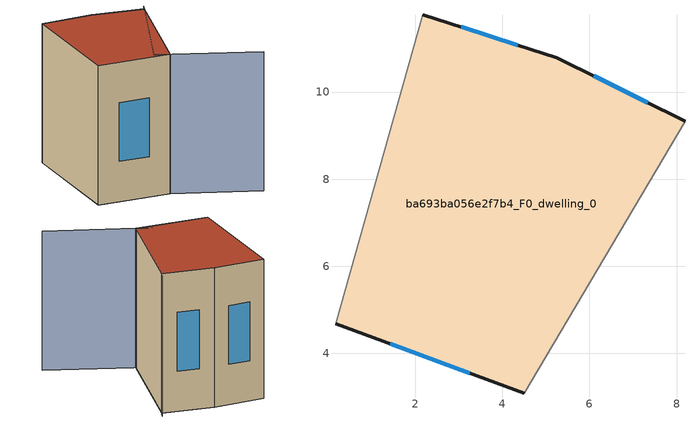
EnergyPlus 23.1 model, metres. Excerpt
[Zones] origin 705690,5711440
ba693ba056e2f7b4_F0_dwelling_0
 floor ground (EU_floor_Construction): 4.51,3.08 8.19,9.33 5.24,10.79 2.17,11.78 0.17,4.68 z0
 wall outside (EU_wall_Construction): 2.17,11.78 5.24,10.79 8.19,9.33 / 4.51,3.08 0.17,4.68 z0:9
 wall adiabatic (EU_wall_Construction): 0.17,4.68 2.17,11.78 / 8.19,9.33 4.51,3.08 z0:9
 window (EU_Window_Construction): 3.06,11.49 4.35,11.08 / 6.1,10.37 7.34,9.75 / 3.25,3.54 1.42,4.22 z2.6:6.4
 roof outside (EU_roof_Construction): 8.19,9.33 4.51,3.08 0.17,4.68 2.17,11.78 5.24,10.79 z9
shading: 8.91,-0.4 3.74,3.69 / 3.74,3.69 8.48,9.69 z0:9
[Building]
EU S2 Campaign: North Axis=0; Terrain=City; Solar Distribution=FullExterior
[Site:Location]
London: Latitude=51.5; Longitude=-0.5; Time Zone=0; Elevation=25
[SizingPeriod:WeatherFileDays]
AnnualSizingPeriod: Begin Month=1; Begin Day of Month=1; End Month=12; End Day of Month=31; Day of Week for Start Day=Monday; Use Weather File Daylight Saving Period=No; Use Weather File Rain and Snow Indicators=No
[MATERIAL]
EU_InternalMass_Material: Roughness=MediumRough; Thickness=0.1; Conductivity=1; Density=1800; Specific Heat=900; Thermal Absorptance=0.9; Solar Absorptance=0.7; Visible Absorptance=0.7
[MATERIAL:NOMASS] Roughness=MediumRough; Thermal Absorptance=0.9; Solar Absorptance=0.7; Visible Absorptance=0.7
Name | Thermal Resistance
EU_wall_NoMass | 0.724719
EU_roof_NoMass | 2.98947
EU_floor_NoMass | 2.39157
[WINDOWMATERIAL:SIMPLEGLAZINGSYSTEM]
EU_Window_SimpleGlazing: UFactor=2.63425; Solar Heat Gain Coefficient=0.76; Visible Transmittance=0.76
[CONSTRUCTION]
EU_wall_Construction: EU_wall_NoMass
EU_roof_Construction: EU_roof_NoMass
EU_floor_Construction: EU_floor_NoMass
EU_InternalMass_Construction: EU_InternalMass_Material
EU_Window_Construction: EU_Window_SimpleGlazing
[ZONE]
ba693ba056e2f7b4_F0_dwelling_0: Type=1; Multiplier=1; Ceiling Height=autocalculate; Volume=370.279; Floor Area=autocalculate; Part of Total Floor Area=Yes
[INTERNALMASS]
ba693ba056e2f7b4_F0_dwelling_0_EU_InternalMass: Construction=EU_InternalMass_Construction; Zone or ZoneList=ba693ba056e2f7b4_F0_dwelling_0; Surface Area=41.142
[OTHEREQUIPMENT]
EU_Step8_InternalGain_ba693ba056e2f7b4_F0_dwelling_0_f000: Fuel Type=Electricity; Zone or ZoneList or Space or SpaceList=ba693ba056e2f7b4_F0_dwelling_0; Schedule=EU_Step8_GainSchedule_ba693ba056e2f7b4_F0_dwelling_0_f000; Design Level Calculation Method=Watts/Area; Power per Zone Floor Area=1; Fraction Latent=0; Fraction Radiant=0; Fraction Lost=0; Carbon Dioxide Generation Rate=0; EndUse Subcategory=EU_Step8_InternalGains
[ZONEVENTILATION:DESIGNFLOWRATE]
EU_ConstantAir_ba693ba056e2f7b4_F0_dwelling_0: Zone or ZoneList or Space or SpaceList=ba693ba056e2f7b4_F0_dwelling_0; Schedule=EU_AlwaysOn; Design Flow Rate Calculation Method=AirChanges/Hour; Air Changes per Hour=0.418135; Ventilation Type=Natural; Fan Pressure Rise=0; Fan Total Efficiency=1; Constant Term Coefficient=1; Temperature Term Coefficient=0; Velocity Term Coefficient=0; Velocity Squared Term Coefficient=0; Minimum Indoor Temperature=-100; Maximum Indoor Temperature=100; Delta Temperature=-100; Minimum Outdoor Temperature=-100; Maximum Outdoor Temperature=100; Maximum Wind Speed=40
[HVACTEMPLATE:THERMOSTAT]
EU_HeatOnly_ba693ba056e2f7b4_F0_dwelling_0: Constant Heating Setpoint=20; Constant Cooling Setpoint=50
[HVACTEMPLATE:ZONE:IDEALLOADSAIRSYSTEM]
ba693ba056e2f7b4_F0_dwelling_0: Template Thermostat=EU_HeatOnly_ba693ba056e2f7b4_F0_dwelling_0; System Availability Schedule=EU_AlwaysOn; Maximum Heating Supply Air Temperature=50; Minimum Cooling Supply Air Temperature=13; Maximum Heating Supply Air Humidity Ratio=0.0156; Minimum Cooling Supply Air Humidity Ratio=0.0077; Heating Limit=NoLimit; Cooling Limit=NoLimit; Heating Availability Schedule=EU_AlwaysOn; Cooling Availability Schedule=EU_CoolingOff; Dehumidification Control Type=ConstantSensibleHeatRatio; Cooling Sensible Heat Ratio=0.7; Dehumidification Setpoint=60; Humidification Control Type=None; Humidification Setpoint=30; Outdoor Air Method=None; Outdoor Air Flow Rate per Person=0.00944; Outdoor Air Flow Rate per Zone Floor Area=0; Outdoor Air Flow Rate per Zone=0; Demand Controlled Ventilation Type=None; Outdoor Air Economizer Type=NoEconomizer; Heat Recovery Type=None; Sensible Heat Recovery Effectiveness=0.7; Latent Heat Recovery Effectiveness=0.65
[SIZING:ZONE]
ba693ba056e2f7b4_F0_dwelling_0: Zone Cooling Design Supply Air Temperature Input Method=SupplyAirTemperature; Zone Cooling Design Supply Air Temperature=13; Zone Heating Design Supply Air Temperature Input Method=SupplyAirTemperature; Zone Heating Design Supply Air Temperature=50; Zone Cooling Design Supply Air Humidity Ratio=0.008; Zone Heating Design Supply Air Humidity Ratio=0.008; Cooling Design Air Flow Method=DesignDay; Cooling Design Air Flow Rate=0; Cooling Minimum Air Flow per Zone Floor Area=0.000762; Cooling Minimum Air Flow=0; Cooling Minimum Air Flow Fraction=0.2; Heating Design Air Flow Method=DesignDay; Heating Design Air Flow Rate=0; Heating Maximum Air Flow per Zone Floor Area=0.002032; Heating Maximum Air Flow=0.141576; Heating Maximum Air Flow Fraction=0.3; Account for Dedicated Outdoor Air System=No; Dedicated Outdoor Air System Control Strategy=NeutralSupplyAir; Dedicated Outdoor Air Low Setpoint Temperature for Design=autosize; Dedicated Outdoor Air High Setpoint Temperature for Design=autosize; Zone Load Sizing Method=Sensible Load Only No Latent Load; Zone Latent Cooling Design Supply Air Humidity Ratio Input Method=HumidityRatioDifference; Zone Cooling Design Supply Air Humidity Ratio Difference=0.005; Zone Latent Heating Design Supply Air Humidity Ratio Input Method=HumidityRatioDifference; Zone Humidification Design Supply Air Humidity Ratio Difference=0.005
[SCHEDULE:CONSTANT]
Name | Hourly Value
EU_AlwaysOn | 1
EU_CoolingOff | 0
[SCHEDULE:FILE]
EU_Step8_GainSchedule_ba693ba056e2f7b4_F0_dwelling_0_f000: File=../../schedules/ba693ba056e2f7b4/ba693ba056e2f7b4_F0_dwelling_0_f000_gain.csv; Column Number=1; Rows to Skip at Top=0; Number of Hours of Data=8760; Column Separator=Comma; Interpolate to Timestep=No; Minutes per Item=60; Adjust Schedule for Daylight Savings=Yes
